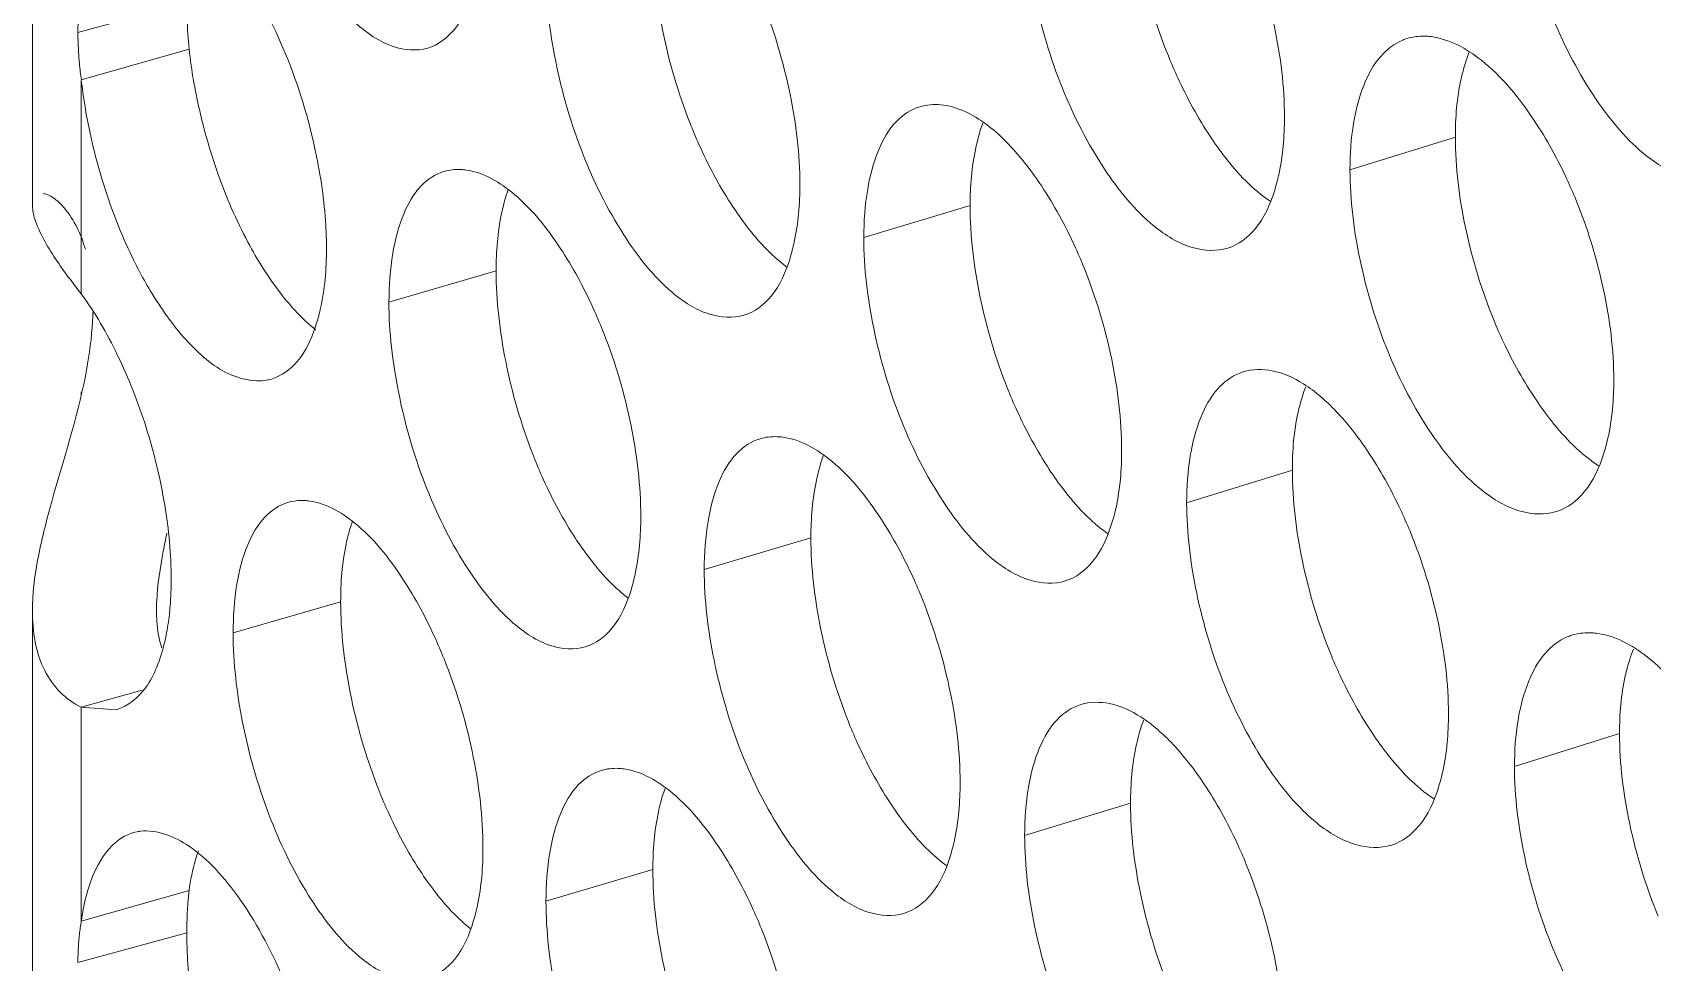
# Model space of a CAD drawing. Header units: millimetres. Extents: x 1177 to 4147, y 93 to 2194.
# Drawn here: x 2491.77 to 2505.48, y 951.53 to 959.4 of the extents above; entities that cross this region are included whole.
import ezdxf

# ---------------------------------------------------------------- set-up
doc = ezdxf.new("R2010")
doc.units = ezdxf.units.MM
doc.header["$LTSCALE"] = 0.1
doc.layers.get('0').update_dxf_attribs({"lineweight": 13})
doc.layers.add('标注', color=251, linetype='Continuous', lineweight=9)

# ---------------------------------------------------------------- blocks, each defined once
blk = doc.blocks.new('02')
for p, q in [((4328.801, 959.75), (4328.801, 966.093)), ((4328.801, 948.5), (4328.801, 954.842)), ((4329.392, 951.095), (4329.392, 953.682))]:
    blk.add_line(p, q)
at = {"layer": '标注'}
for p, q in [((4330.668, 962.203), (4329.351, 961.844)), ((4330.695, 961.641), (4329.392, 961.269)), ((4329.392, 958.682), (4329.392, 961.269)), ((4346.007, 960.579), (4344.733, 960.183)), ((4346.007, 960.579), (4344.733, 960.183)), ((4340.139, 959.749), (4338.854, 959.362)), ((4334.408, 958.96), (4333.112, 958.583)), ((4329.392, 957.46), (4329.392, 957.498)), ((4344.036, 956.548), (4342.758, 956.155)), ((4338.214, 955.732), (4336.925, 955.348)), ((4332.528, 954.957), (4331.228, 954.582)), ((4330.127, 953.891), (4329.392, 953.682)), ((4329.392, 953.682), (4329.813, 953.652)), ((4347.992, 953.365), (4346.722, 952.966)), ((4342.08, 952.521), (4340.799, 952.131)), ((4336.303, 951.719), (4335.011, 951.338)), ((4330.695, 951.467), (4329.392, 951.095)), ((4330.695, 951.467), (4329.392, 951.095)), ((4330.668, 950.953), (4329.351, 950.594)), ((4330.668, 950.953), (4329.351, 950.594))]:
    blk.add_line(p, q, dxfattribs=at)
for centre, radius, start, end in [((4336.687, 962.216), 6.02, 181.871, 185.483), ((4345.609, 961.165), 0.633, 107.3212, 111.9576), ((4345.609, 961.165), 0.633, 107.3212, 111.9576), ((4336.712, 962.304), 6.053, 186.2893, 189.956), ((4347.904, 960.914), 1.862, 158.5276, 162.4554), ((4347.904, 960.914), 1.862, 158.5276, 162.4554), ((4333.9, 961.891), 4.55, 185.3339, 187.8588), ((4342.076, 960.081), 1.903, 159.5485, 162.781), ((4336.39, 959.289), 1.95, 160.5892, 163.1153), ((4343.627, 957.144), 0.623, 107.151, 111.3587), ((4345.946, 956.882), 1.875, 158.8656, 162.563), ((4340.165, 956.062), 1.918, 159.8933, 162.8914), ((4334.526, 955.283), 1.966, 160.9402, 163.2288), ((4332.677, 954.848), 2.377, 177.2621, 180.0726), ((4347.607, 953.941), 0.642, 107.4921, 112.5473), ((4349.877, 953.7), 1.849, 158.192, 162.3487), ((4344.003, 952.854), 1.889, 159.2059, 162.6715), ((4338.27, 952.048), 1.933, 160.2403, 163.0029), ((4330.173, 951.636), 0.55, 97.1735, 105.9366), ((4330.173, 951.636), 0.55, 97.1735, 105.9366), ((4331.697, 950.679), 2.342, 169.768, 173.6853), ((4331.697, 950.679), 2.342, 169.768, 173.6853), ((4335.848, 950.955), 5.18, 178.0496, 180.0207), ((4335.848, 950.955), 5.18, 178.0496, 180.0207), ((4336.345, 950.954), 5.677, 180.0086, 181.863), ((4336.345, 950.954), 5.677, 180.0086, 181.863), ((4336.687, 950.966), 6.02, 181.871, 185.483), ((4336.687, 950.966), 6.02, 181.871, 185.483)]:
    blk.add_arc(centre, radius, start, end, dxfattribs=at)
for points, knots in [([(4346.722, 964.216), (4346.722, 963.849), (4346.819, 963.093), (4347.149, 962.013), (4347.646, 961.066), (4348.084, 960.537), (4348.324, 960.347)], [0, 0, 0, 0, 0.256026, 0.528509, 0.78559, 1, 1, 1, 1]), ([(4342.08, 963.771), (4342.08, 963.405), (4342.174, 962.648), (4342.391, 961.92), (4342.537, 961.559)], [0, 0, 0, 0, 0.484648, 1, 1, 1, 1]), ([(4342.08, 963.771), (4342.08, 963.405), (4342.174, 962.648), (4342.391, 961.92), (4342.537, 961.559)], [0, 0, 0, 0, 0.484648, 1, 1, 1, 1]), ([(4340.799, 963.381), (4340.799, 963.015), (4340.893, 962.258), (4341.216, 961.177), (4341.7, 960.227), (4342.129, 959.694), (4342.365, 959.502)], [0, 0, 0, 0, 0.256604, 0.529576, 0.786585, 1, 1, 1, 1]), ([(4340.799, 963.381), (4340.799, 963.015), (4340.893, 962.258), (4341.216, 961.177), (4341.7, 960.227), (4342.129, 959.694), (4342.365, 959.502)], [0, 0, 0, 0, 0.256604, 0.529576, 0.786585, 1, 1, 1, 1]), ([(4336.303, 962.969), (4336.303, 962.602), (4336.395, 961.846), (4336.607, 961.116), (4336.75, 960.753)], [0, 0, 0, 0, 0.484764, 1, 1, 1, 1]), ([(4343.941, 960.821), (4343.941, 961.187), (4343.845, 961.943), (4343.626, 962.671), (4343.479, 963.031)], [0, 0, 0, 0, 0.484476, 1, 1, 1, 1]), ([(4343.941, 960.821), (4343.941, 961.187), (4343.845, 961.943), (4343.626, 962.671), (4343.479, 963.031)], [0, 0, 0, 0, 0.484476, 1, 1, 1, 1]), ([(4332.225, 960.4), (4332.14, 960.807), (4331.905, 961.573), (4331.535, 962.287), (4331.316, 962.6)], [0, 0, 0, 0, 0.521078, 1, 1, 1, 1]), ([(4335.011, 962.588), (4335.011, 962.222), (4335.103, 961.467), (4335.417, 960.385), (4335.888, 959.434), (4336.305, 958.897), (4336.536, 958.701)], [0, 0, 0, 0, 0.257025, 0.530351, 0.787311, 1, 1, 1, 1]), ([(4333.581, 961.655), (4333.709, 961.692), (4333.965, 961.893), (4334.083, 962.179), (4334.132, 962.342)], [0, 0, 0, 0, 0.438663, 1, 1, 1, 1]), ([(4329.369, 962.186), (4329.366, 962.159), (4329.355, 962.045), (4329.351, 961.931), (4329.351, 961.844)], [0, 0, 0, 0, 0.240746, 1, 1, 1, 1]), ([(4338.081, 960.006), (4338.081, 960.372), (4337.987, 961.128), (4337.773, 961.857), (4337.629, 962.22)], [0, 0, 0, 0, 0.484593, 1, 1, 1, 1]), ([(4332.711, 961.955), (4332.843, 961.837), (4333.109, 961.649), (4333.448, 961.616), (4333.581, 961.655)], [0, 0, 0, 0, 0.561342, 1, 1, 1, 1]), ([(4329.351, 961.844), (4329.351, 961.813), (4329.353, 961.688), (4329.36, 961.563), (4329.369, 961.468)], [0, 0, 0, 0, 0.242279, 1, 1, 1, 1]), ([(4345.714, 961.793), (4345.689, 961.796), (4345.59, 961.804), (4345.49, 961.791), (4345.421, 961.769)], [0, 0, 0, 0, 0.259055, 1, 1, 1, 1]), ([(4345.714, 961.793), (4345.689, 961.796), (4345.59, 961.804), (4345.49, 961.791), (4345.421, 961.769)], [0, 0, 0, 0, 0.259055, 1, 1, 1, 1]), ([(4346.933, 960.82), (4346.761, 961.073), (4346.426, 961.489), (4345.936, 961.765), (4345.714, 961.793)], [0, 0, 0, 0, 0.577332, 1, 1, 1, 1]), ([(4346.933, 960.82), (4346.761, 961.073), (4346.426, 961.489), (4345.936, 961.765), (4345.714, 961.793)], [0, 0, 0, 0, 0.577332, 1, 1, 1, 1]), ([(4342.537, 961.559), (4342.573, 961.47), (4342.718, 961.133), (4342.895, 960.809), (4343.045, 960.582)], [0, 0, 0, 0, 0.260496, 1, 1, 1, 1]), ([(4342.537, 961.559), (4342.573, 961.47), (4342.718, 961.133), (4342.895, 960.809), (4343.045, 960.582)], [0, 0, 0, 0, 0.260496, 1, 1, 1, 1]), ([(4345.373, 961.752), (4345.27, 961.71), (4345.069, 961.554), (4344.876, 961.191), (4344.756, 960.722), (4344.733, 960.371), (4344.733, 960.183)], [0, 0, 0, 0, 0.187225, 0.410841, 0.682034, 1, 1, 1, 1]), ([(4345.373, 961.752), (4345.27, 961.71), (4345.069, 961.554), (4344.876, 961.191), (4344.756, 960.722), (4344.733, 960.371), (4344.733, 960.183)], [0, 0, 0, 0, 0.187225, 0.410841, 0.682034, 1, 1, 1, 1]), ([(4346.129, 961.475), (4346.108, 961.41), (4346.031, 961.117), (4346.007, 960.813), (4346.007, 960.579)], [0, 0, 0, 0, 0.225897, 1, 1, 1, 1]), ([(4346.129, 961.475), (4346.108, 961.41), (4346.031, 961.117), (4346.007, 960.813), (4346.007, 960.579)], [0, 0, 0, 0, 0.225897, 1, 1, 1, 1]), ([(4329.392, 961.269), (4329.403, 961.17), (4329.459, 960.762), (4329.554, 960.36), (4329.644, 960.062)], [0, 0, 0, 0, 0.243528, 1, 1, 1, 1]), ([(4330.75, 961.257), (4330.762, 961.189), (4330.815, 960.911), (4330.885, 960.637), (4330.947, 960.434)], [0, 0, 0, 0, 0.247361, 1, 1, 1, 1]), ([(4341.005, 959.984), (4340.894, 960.152), (4340.692, 960.418), (4340.368, 960.723), (4340.08, 960.901), (4339.797, 960.984), (4339.613, 960.97), (4339.532, 960.945)], [0, 0, 0, 0, 0.324474, 0.533713, 0.711862, 0.863947, 1, 1, 1, 1]), ([(4339.532, 960.945), (4339.425, 960.913), (4339.21, 960.768), (4339.005, 960.403), (4338.879, 959.921), (4338.854, 959.558), (4338.854, 959.362)], [0, 0, 0, 0, 0.183968, 0.404776, 0.677031, 1, 1, 1, 1]), ([(4343.819, 959.926), (4343.84, 959.991), (4343.916, 960.283), (4343.941, 960.587), (4343.941, 960.821)], [0, 0, 0, 0, 0.225833, 1, 1, 1, 1]), ([(4343.819, 959.926), (4343.84, 959.991), (4343.916, 960.283), (4343.941, 960.587), (4343.941, 960.821)], [0, 0, 0, 0, 0.225833, 1, 1, 1, 1]), ([(4347.454, 959.846), (4347.417, 959.934), (4347.268, 960.271), (4347.087, 960.595), (4346.933, 960.82)], [0, 0, 0, 0, 0.260211, 1, 1, 1, 1]), ([(4347.454, 959.846), (4347.417, 959.934), (4347.268, 960.271), (4347.087, 960.595), (4346.933, 960.82)], [0, 0, 0, 0, 0.260211, 1, 1, 1, 1]), ([(4336.75, 960.753), (4336.785, 960.664), (4336.926, 960.326), (4337.099, 960.001), (4337.246, 959.774)], [0, 0, 0, 0, 0.260758, 1, 1, 1, 1]), ([(4340.259, 960.644), (4340.239, 960.579), (4340.164, 960.287), (4340.139, 959.983), (4340.139, 959.749)], [0, 0, 0, 0, 0.225492, 1, 1, 1, 1]), ([(4343.045, 960.582), (4343.1, 960.5), (4343.306, 960.211), (4343.555, 959.946), (4343.766, 959.802)], [0, 0, 0, 0, 0.280375, 1, 1, 1, 1]), ([(4343.045, 960.582), (4343.1, 960.5), (4343.306, 960.211), (4343.555, 959.946), (4343.766, 959.802)], [0, 0, 0, 0, 0.280375, 1, 1, 1, 1]), ([(4346.007, 960.579), (4346.007, 960.212), (4346.102, 959.456), (4346.323, 958.729), (4346.471, 958.368)], [0, 0, 0, 0, 0.484571, 1, 1, 1, 1]), ([(4346.007, 960.579), (4346.007, 960.212), (4346.102, 959.456), (4346.323, 958.729), (4346.471, 958.368)], [0, 0, 0, 0, 0.484571, 1, 1, 1, 1]), ([(4330.947, 960.434), (4330.977, 960.334), (4331.104, 959.949), (4331.264, 959.574), (4331.406, 959.308)], [0, 0, 0, 0, 0.257432, 1, 1, 1, 1]), ([(4332.357, 959.232), (4332.357, 959.325), (4332.344, 959.717), (4332.287, 960.107), (4332.225, 960.4)], [0, 0, 0, 0, 0.236743, 1, 1, 1, 1]), ([(4334.048, 960.179), (4334.025, 960.183), (4333.935, 960.191), (4333.843, 960.181), (4333.779, 960.163)], [0, 0, 0, 0, 0.259359, 1, 1, 1, 1]), ([(4348.324, 960.347), (4348.466, 960.235), (4348.753, 960.06), (4349.101, 960.045), (4349.24, 960.089)], [0, 0, 0, 0, 0.554103, 1, 1, 1, 1]), ([(4329.644, 960.062), (4329.675, 959.962), (4329.801, 959.577), (4329.962, 959.202), (4330.104, 958.936)], [0, 0, 0, 0, 0.257377, 1, 1, 1, 1]), ([(4333.779, 960.163), (4333.673, 960.132), (4333.461, 959.988), (4333.26, 959.624), (4333.136, 959.142), (4333.112, 958.779), (4333.112, 958.583)], [0, 0, 0, 0, 0.181499, 0.401469, 0.674683, 1, 1, 1, 1]), ([(4335.213, 959.189), (4335.049, 959.444), (4334.734, 959.86), (4334.263, 960.148), (4334.048, 960.179)], [0, 0, 0, 0, 0.582011, 1, 1, 1, 1]), ([(4337.962, 959.112), (4337.982, 959.177), (4338.056, 959.469), (4338.081, 959.773), (4338.081, 960.006)], [0, 0, 0, 0, 0.225428, 1, 1, 1, 1]), ([(4344.733, 960.183), (4344.733, 959.817), (4344.829, 959.06), (4345.156, 957.979), (4345.649, 957.032), (4346.084, 956.502), (4346.323, 956.311)], [0, 0, 0, 0, 0.256219, 0.528865, 0.785923, 1, 1, 1, 1]), ([(4344.733, 960.183), (4344.733, 959.817), (4344.829, 959.06), (4345.156, 957.979), (4345.649, 957.032), (4346.084, 956.502), (4346.323, 956.311)], [0, 0, 0, 0, 0.256219, 0.528865, 0.785923, 1, 1, 1, 1]), ([(4328.932, 959.895), (4328.974, 959.89), (4329.073, 959.84), (4329.281, 959.635), (4329.389, 959.399), (4329.441, 959.221)], [0, 0, 0, 0, 0.148198, 0.361925, 1, 1, 1, 1]), ([(4334.524, 959.855), (4334.505, 959.79), (4334.431, 959.497), (4334.408, 959.194), (4334.408, 958.96)], [0, 0, 0, 0, 0.225092, 1, 1, 1, 1]), ([(4341.514, 959.006), (4341.478, 959.095), (4341.332, 959.433), (4341.155, 959.757), (4341.005, 959.984)], [0, 0, 0, 0, 0.260475, 1, 1, 1, 1]), ([(4343.255, 959.235), (4343.385, 959.275), (4343.644, 959.475), (4343.768, 959.764), (4343.819, 959.926)], [0, 0, 0, 0, 0.443684, 1, 1, 1, 1]), ([(4343.255, 959.235), (4343.385, 959.275), (4343.644, 959.475), (4343.768, 959.764), (4343.819, 959.926)], [0, 0, 0, 0, 0.443684, 1, 1, 1, 1]), ([(4347.923, 957.638), (4347.923, 958.004), (4347.825, 958.759), (4347.603, 959.486), (4347.454, 959.846)], [0, 0, 0, 0, 0.484398, 1, 1, 1, 1]), ([(4347.923, 957.638), (4347.923, 958.004), (4347.825, 958.759), (4347.603, 959.486), (4347.454, 959.846)], [0, 0, 0, 0, 0.484398, 1, 1, 1, 1]), ([(4328.954, 959.311), (4328.91, 959.391), (4328.841, 959.531), (4328.801, 959.686), (4328.801, 959.75)], [0, 0, 0, 0, 0.58968, 1, 1, 1, 1]), ([(4337.246, 959.774), (4337.297, 959.694), (4337.491, 959.415), (4337.721, 959.157), (4337.919, 959.011)], [0, 0, 0, 0, 0.279282, 1, 1, 1, 1]), ([(4340.139, 959.749), (4340.139, 959.383), (4340.233, 958.626), (4340.448, 957.897), (4340.593, 957.536)], [0, 0, 0, 0, 0.484687, 1, 1, 1, 1]), ([(4342.365, 959.502), (4342.502, 959.39), (4342.779, 959.214), (4343.119, 959.194), (4343.255, 959.235)], [0, 0, 0, 0, 0.555929, 1, 1, 1, 1]), ([(4342.365, 959.502), (4342.502, 959.39), (4342.779, 959.214), (4343.119, 959.194), (4343.255, 959.235)], [0, 0, 0, 0, 0.555929, 1, 1, 1, 1]), ([(4329.392, 958.682), (4329.347, 958.739), (4329.191, 958.941), (4329.044, 959.151), (4328.954, 959.311)], [0, 0, 0, 0, 0.283462, 1, 1, 1, 1]), ([(4331.406, 959.308), (4331.522, 959.092), (4331.761, 958.709), (4332.068, 958.373), (4332.228, 958.246)], [0, 0, 0, 0, 0.545672, 1, 1, 1, 1]), ([(4332.225, 958.289), (4332.248, 958.357), (4332.331, 958.664), (4332.357, 958.985), (4332.357, 959.232)], [0, 0, 0, 0, 0.223003, 1, 1, 1, 1]), ([(4338.854, 959.362), (4338.854, 958.996), (4338.948, 958.239), (4339.268, 957.157), (4339.749, 956.207), (4340.174, 955.672), (4340.408, 955.479)], [0, 0, 0, 0, 0.256797, 0.52993, 0.786916, 1, 1, 1, 1]), ([(4335.709, 958.208), (4335.674, 958.297), (4335.532, 958.635), (4335.36, 958.961), (4335.213, 959.189)], [0, 0, 0, 0, 0.260737, 1, 1, 1, 1]), ([(4337.405, 958.424), (4337.534, 958.462), (4337.791, 958.662), (4337.911, 958.949), (4337.962, 959.112)], [0, 0, 0, 0, 0.440715, 1, 1, 1, 1]), ([(4330.104, 958.936), (4330.148, 958.854), (4330.32, 958.553), (4330.523, 958.27), (4330.696, 958.086)], [0, 0, 0, 0, 0.271397, 1, 1, 1, 1]), ([(4334.408, 958.96), (4334.408, 958.594), (4334.499, 957.837), (4334.709, 957.107), (4334.851, 956.744)], [0, 0, 0, 0, 0.484802, 1, 1, 1, 1]), ([(4341.972, 956.795), (4341.972, 957.161), (4341.877, 957.917), (4341.66, 958.645), (4341.514, 959.006)], [0, 0, 0, 0, 0.484515, 1, 1, 1, 1]), ([(4330.479, 955.233), (4330.479, 955.532), (4330.418, 956.153), (4330.199, 957.066), (4329.861, 957.927), (4329.56, 958.452), (4329.392, 958.682)], [0, 0, 0, 0, 0.24518, 0.507954, 0.766556, 1, 1, 1, 1]), ([(4336.536, 958.701), (4336.67, 958.588), (4336.938, 958.41), (4337.272, 958.384), (4337.405, 958.424)], [0, 0, 0, 0, 0.558251, 1, 1, 1, 1]), ([(4329.532, 958.462), (4329.531, 958.4), (4329.518, 958.14), (4329.479, 957.882), (4329.441, 957.688)], [0, 0, 0, 0, 0.238404, 1, 1, 1, 1]), ([(4333.112, 958.583), (4333.112, 958.218), (4333.203, 957.466), (4333.511, 956.388), (4333.976, 955.437), (4334.388, 954.899), (4334.616, 954.701)], [0, 0, 0, 0, 0.25688, 0.530083, 0.787064, 1, 1, 1, 1]), ([(4331.69, 957.652), (4331.811, 957.687), (4332.057, 957.869), (4332.175, 958.138), (4332.225, 958.289)], [0, 0, 0, 0, 0.441393, 1, 1, 1, 1]), ([(4346.471, 958.368), (4346.507, 958.28), (4346.655, 957.943), (4346.834, 957.62), (4346.987, 957.395)], [0, 0, 0, 0, 0.26032, 1, 1, 1, 1]), ([(4346.471, 958.368), (4346.507, 958.28), (4346.655, 957.943), (4346.834, 957.62), (4346.987, 957.395)], [0, 0, 0, 0, 0.26032, 1, 1, 1, 1]), ([(4330.696, 958.086), (4330.844, 957.93), (4331.132, 957.674), (4331.537, 957.608), (4331.69, 957.652)], [0, 0, 0, 0, 0.574979, 1, 1, 1, 1]), ([(4336.157, 955.993), (4336.157, 956.36), (4336.065, 957.116), (4335.852, 957.845), (4335.709, 958.208)], [0, 0, 0, 0, 0.484632, 1, 1, 1, 1]), ([(4329.441, 957.688), (4329.339, 957.169), (4329.098, 956.438), (4328.856, 955.496), (4328.801, 955.051), (4328.801, 954.845)], [0, 0, 0, 0, 0.543055, 0.787808, 1, 1, 1, 1]), ([(4343.4, 957.725), (4343.297, 957.685), (4343.095, 957.529), (4342.901, 957.167), (4342.782, 956.696), (4342.758, 956.344), (4342.758, 956.155)], [0, 0, 0, 0, 0.186349, 0.409523, 0.681034, 1, 1, 1, 1]), ([(4344.942, 956.787), (4344.829, 956.955), (4344.599, 957.252), (4344.213, 957.593), (4343.82, 957.776), (4343.554, 957.774), (4343.443, 957.74)], [0, 0, 0, 0, 0.323685, 0.595295, 0.814917, 1, 1, 1, 1]), ([(4340.593, 957.536), (4340.628, 957.447), (4340.773, 957.109), (4340.948, 956.785), (4341.097, 956.558)], [0, 0, 0, 0, 0.260583, 1, 1, 1, 1]), ([(4344.157, 957.443), (4344.137, 957.378), (4344.06, 957.086), (4344.036, 956.781), (4344.036, 956.548)], [0, 0, 0, 0, 0.225761, 1, 1, 1, 1]), ([(4347.799, 956.742), (4347.82, 956.807), (4347.897, 957.099), (4347.923, 957.404), (4347.923, 957.638)], [0, 0, 0, 0, 0.226105, 1, 1, 1, 1]), ([(4347.799, 956.742), (4347.82, 956.807), (4347.897, 957.099), (4347.923, 957.404), (4347.923, 957.638)], [0, 0, 0, 0, 0.226105, 1, 1, 1, 1]), ([(4346.987, 957.395), (4347.044, 957.31), (4347.259, 957.015), (4347.519, 956.746), (4347.74, 956.604)], [0, 0, 0, 0, 0.281036, 1, 1, 1, 1]), ([(4346.987, 957.395), (4347.044, 957.31), (4347.259, 957.015), (4347.519, 956.746), (4347.74, 956.604)], [0, 0, 0, 0, 0.281036, 1, 1, 1, 1]), ([(4337.599, 956.93), (4337.493, 956.898), (4337.279, 956.754), (4337.075, 956.389), (4336.95, 955.907), (4336.925, 955.544), (4336.925, 955.348)], [0, 0, 0, 0, 0.183153, 0.403682, 0.676253, 1, 1, 1, 1]), ([(4337.876, 956.949), (4337.853, 956.952), (4337.76, 956.96), (4337.665, 956.95), (4337.599, 956.93)], [0, 0, 0, 0, 0.259249, 1, 1, 1, 1]), ([(4339.059, 955.965), (4338.893, 956.218), (4338.571, 956.635), (4338.094, 956.919), (4337.876, 956.949)], [0, 0, 0, 0, 0.580424, 1, 1, 1, 1]), ([(4334.851, 956.744), (4334.885, 956.655), (4335.026, 956.317), (4335.197, 955.991), (4335.343, 955.763)], [0, 0, 0, 0, 0.260845, 1, 1, 1, 1]), ([(4341.851, 955.9), (4341.872, 955.965), (4341.948, 956.257), (4341.972, 956.561), (4341.972, 956.795)], [0, 0, 0, 0, 0.225697, 1, 1, 1, 1]), ([(4345.459, 955.811), (4345.422, 955.9), (4345.274, 956.237), (4345.095, 956.561), (4344.942, 956.787)], [0, 0, 0, 0, 0.260299, 1, 1, 1, 1]), ([(4347.23, 956.05), (4347.361, 956.091), (4347.621, 956.291), (4347.747, 956.58), (4347.799, 956.742)], [0, 0, 0, 0, 0.445594, 1, 1, 1, 1]), ([(4347.23, 956.05), (4347.361, 956.091), (4347.621, 956.291), (4347.747, 956.58), (4347.799, 956.742)], [0, 0, 0, 0, 0.445594, 1, 1, 1, 1]), ([(4338.332, 956.627), (4338.312, 956.562), (4338.238, 956.269), (4338.214, 955.965), (4338.214, 955.732)], [0, 0, 0, 0, 0.225358, 1, 1, 1, 1]), ([(4341.097, 956.558), (4341.151, 956.476), (4341.353, 956.191), (4341.595, 955.928), (4341.802, 955.784)], [0, 0, 0, 0, 0.280024, 1, 1, 1, 1]), ([(4344.036, 956.548), (4344.036, 956.181), (4344.131, 955.425), (4344.35, 954.697), (4344.496, 954.336)], [0, 0, 0, 0, 0.48461, 1, 1, 1, 1]), ([(4346.323, 956.311), (4346.463, 956.199), (4346.747, 956.024), (4347.092, 956.006), (4347.23, 956.05)], [0, 0, 0, 0, 0.554701, 1, 1, 1, 1]), ([(4346.323, 956.311), (4346.463, 956.199), (4346.747, 956.024), (4347.092, 956.006), (4347.23, 956.05)], [0, 0, 0, 0, 0.554701, 1, 1, 1, 1]), ([(4331.891, 956.16), (4331.787, 956.13), (4331.575, 955.987), (4331.375, 955.624), (4331.252, 955.142), (4331.228, 954.779), (4331.228, 954.582)], [0, 0, 0, 0, 0.180661, 0.40035, 0.673891, 1, 1, 1, 1]), ([(4332.157, 956.176), (4332.134, 956.179), (4332.046, 956.188), (4331.955, 956.179), (4331.891, 956.16)], [0, 0, 0, 0, 0.259416, 1, 1, 1, 1]), ([(4333.312, 955.183), (4333.15, 955.438), (4332.839, 955.854), (4332.371, 956.144), (4332.157, 956.176)], [0, 0, 0, 0, 0.582814, 1, 1, 1, 1]), ([(4342.758, 956.155), (4342.758, 955.788), (4342.853, 955.032), (4343.179, 953.951), (4343.667, 953.002), (4344.099, 952.471), (4344.336, 952.279)], [0, 0, 0, 0, 0.256412, 0.529221, 0.786254, 1, 1, 1, 1]), ([(4336.039, 955.1), (4336.059, 955.164), (4336.133, 955.457), (4336.157, 955.76), (4336.157, 955.993)], [0, 0, 0, 0, 0.225294, 1, 1, 1, 1]), ([(4339.564, 954.986), (4339.528, 955.075), (4339.384, 955.412), (4339.208, 955.737), (4339.059, 955.965)], [0, 0, 0, 0, 0.260562, 1, 1, 1, 1]), ([(4341.29, 955.21), (4341.419, 955.25), (4341.678, 955.45), (4341.8, 955.738), (4341.851, 955.9)], [0, 0, 0, 0, 0.442709, 1, 1, 1, 1]), ([(4330.426, 955.789), (4330.411, 955.717), (4330.357, 955.443), (4330.313, 955.166), (4330.304, 954.961)], [0, 0, 0, 0, 0.264477, 1, 1, 1, 1]), ([(4332.643, 955.851), (4332.624, 955.786), (4332.551, 955.493), (4332.528, 955.19), (4332.528, 954.957)], [0, 0, 0, 0, 0.22496, 1, 1, 1, 1]), ([(4335.343, 955.763), (4335.393, 955.684), (4335.582, 955.409), (4335.807, 955.153), (4336, 955.007)], [0, 0, 0, 0, 0.27889, 1, 1, 1, 1]), ([(4338.214, 955.732), (4338.214, 955.365), (4338.307, 954.609), (4338.52, 953.879), (4338.664, 953.517)], [0, 0, 0, 0, 0.484725, 1, 1, 1, 1]), ([(4345.924, 953.602), (4345.924, 953.968), (4345.828, 954.724), (4345.607, 955.451), (4345.459, 955.811)], [0, 0, 0, 0, 0.484437, 1, 1, 1, 1]), ([(4336.925, 955.348), (4336.925, 954.981), (4337.018, 954.225), (4337.335, 953.142), (4337.812, 952.191), (4338.234, 951.655), (4338.467, 951.461)], [0, 0, 0, 0, 0.256988, 0.530284, 0.787246, 1, 1, 1, 1]), ([(4340.408, 955.479), (4340.545, 955.367), (4340.818, 955.191), (4341.155, 955.169), (4341.29, 955.21)], [0, 0, 0, 0, 0.55656, 1, 1, 1, 1]), ([(4330.457, 954.807), (4330.46, 954.841), (4330.474, 954.983), (4330.479, 955.125), (4330.479, 955.233)], [0, 0, 0, 0, 0.240443, 1, 1, 1, 1]), ([(4333.805, 954.201), (4333.77, 954.29), (4333.629, 954.629), (4333.458, 954.955), (4333.312, 955.183)], [0, 0, 0, 0, 0.260824, 1, 1, 1, 1]), ([(4335.486, 954.412), (4335.613, 954.45), (4335.87, 954.65), (4335.989, 954.937), (4336.039, 955.1)], [0, 0, 0, 0, 0.439697, 1, 1, 1, 1]), ([(4332.528, 954.957), (4332.528, 954.59), (4332.618, 953.833), (4332.827, 953.102), (4332.967, 952.739)], [0, 0, 0, 0, 0.484841, 1, 1, 1, 1]), ([(4340.019, 952.773), (4340.019, 953.139), (4339.925, 953.895), (4339.709, 954.624), (4339.564, 954.986)], [0, 0, 0, 0, 0.484554, 1, 1, 1, 1]), ([(4328.801, 954.845), (4328.8, 954.6), (4328.855, 954.233), (4329.123, 953.854), (4329.299, 953.728), (4329.392, 953.682)], [0, 0, 0, 0, 0.536627, 0.771347, 1, 1, 1, 1]), ([(4330.301, 954.845), (4330.301, 954.804), (4330.306, 954.654), (4330.329, 954.502), (4330.365, 954.4)], [0, 0, 0, 0, 0.274396, 1, 1, 1, 1]), ([(4330.401, 954.475), (4330.407, 954.501), (4330.43, 954.611), (4330.447, 954.722), (4330.457, 954.807)], [0, 0, 0, 0, 0.239722, 1, 1, 1, 1]), ([(4334.616, 954.701), (4334.749, 954.585), (4335.016, 954.402), (4335.353, 954.373), (4335.486, 954.412)], [0, 0, 0, 0, 0.55978, 1, 1, 1, 1]), ([(4331.228, 954.582), (4331.228, 954.219), (4331.318, 953.47), (4331.622, 952.395), (4332.079, 951.445), (4332.485, 950.905), (4332.711, 950.705)], [0, 0, 0, 0, 0.256731, 0.529807, 0.786809, 1, 1, 1, 1]), ([(4347.36, 954.534), (4347.258, 954.491), (4347.058, 954.333), (4346.865, 953.971), (4346.746, 953.502), (4346.722, 953.153), (4346.722, 952.966)], [0, 0, 0, 0, 0.188092, 0.412143, 0.683021, 1, 1, 1, 1]), ([(4347.711, 954.578), (4347.685, 954.581), (4347.585, 954.588), (4347.484, 954.575), (4347.414, 954.553)], [0, 0, 0, 0, 0.259011, 1, 1, 1, 1]), ([(4348.939, 953.608), (4348.766, 953.861), (4348.428, 954.277), (4347.935, 954.551), (4347.711, 954.578)], [0, 0, 0, 0, 0.576575, 1, 1, 1, 1]), ([(4329.813, 953.652), (4329.956, 953.693), (4330.159, 953.864), (4330.317, 954.176), (4330.376, 954.37), (4330.401, 954.475)], [0, 0, 0, 0, 0.426718, 0.691609, 1, 1, 1, 1]), ([(4344.496, 954.336), (4344.532, 954.248), (4344.679, 953.911), (4344.857, 953.587), (4345.008, 953.361)], [0, 0, 0, 0, 0.260408, 1, 1, 1, 1]), ([(4334.249, 951.985), (4334.249, 952.352), (4334.157, 953.108), (4333.946, 953.838), (4333.805, 954.201)], [0, 0, 0, 0, 0.48467, 1, 1, 1, 1]), ([(4348.115, 954.261), (4348.095, 954.196), (4348.017, 953.903), (4347.992, 953.598), (4347.992, 953.365)], [0, 0, 0, 0, 0.226033, 1, 1, 1, 1]), ([(4342.966, 952.758), (4342.854, 952.926), (4342.627, 953.223), (4342.244, 953.565), (4341.855, 953.75), (4341.59, 953.749), (4341.48, 953.715)], [0, 0, 0, 0, 0.324351, 0.596195, 0.815556, 1, 1, 1, 1]), ([(4341.48, 953.715), (4341.372, 953.683), (4341.157, 953.538), (4340.95, 953.172), (4340.824, 952.689), (4340.799, 952.327), (4340.799, 952.131)], [0, 0, 0, 0, 0.184776, 0.405862, 0.677804, 1, 1, 1, 1]), ([(4345.802, 952.707), (4345.822, 952.772), (4345.899, 953.064), (4345.924, 953.368), (4345.924, 953.602)], [0, 0, 0, 0, 0.225969, 1, 1, 1, 1]), ([(4338.664, 953.517), (4338.699, 953.428), (4338.842, 953.091), (4339.016, 952.766), (4339.164, 952.539)], [0, 0, 0, 0, 0.260671, 1, 1, 1, 1]), ([(4342.2, 953.417), (4342.18, 953.352), (4342.104, 953.059), (4342.08, 952.755), (4342.08, 952.521)], [0, 0, 0, 0, 0.225626, 1, 1, 1, 1]), ([(4345.008, 953.361), (4345.065, 953.277), (4345.275, 952.986), (4345.529, 952.718), (4345.746, 952.576)], [0, 0, 0, 0, 0.280712, 1, 1, 1, 1]), ([(4347.992, 953.365), (4347.992, 952.998), (4348.089, 952.242), (4348.311, 951.515), (4348.46, 951.155)], [0, 0, 0, 0, 0.484532, 1, 1, 1, 1]), ([(4335.955, 952.937), (4335.931, 952.94), (4335.84, 952.949), (4335.747, 952.938), (4335.681, 952.919)], [0, 0, 0, 0, 0.259303, 1, 1, 1, 1]), ([(4346.722, 952.966), (4346.722, 952.599), (4346.819, 951.843), (4347.149, 950.763), (4347.646, 949.816), (4348.084, 949.287), (4348.324, 949.097)], [0, 0, 0, 0, 0.256026, 0.528509, 0.78559, 1, 1, 1, 1]), ([(4335.681, 952.919), (4335.576, 952.888), (4335.362, 952.744), (4335.16, 952.379), (4335.035, 951.897), (4335.011, 951.535), (4335.011, 951.338)], [0, 0, 0, 0, 0.18233, 0.402579, 0.67547, 1, 1, 1, 1]), ([(4337.128, 951.95), (4336.963, 952.204), (4336.645, 952.62), (4336.171, 952.906), (4335.955, 952.937)], [0, 0, 0, 0, 0.581214, 1, 1, 1, 1]), ([(4339.899, 951.879), (4339.919, 951.944), (4339.995, 952.236), (4340.019, 952.54), (4340.019, 952.773)], [0, 0, 0, 0, 0.225563, 1, 1, 1, 1]), ([(4343.479, 951.781), (4343.443, 951.87), (4343.296, 952.208), (4343.118, 952.532), (4342.966, 952.758)], [0, 0, 0, 0, 0.260387, 1, 1, 1, 1]), ([(4332.967, 952.739), (4333.001, 952.65), (4333.141, 952.311), (4333.311, 951.985), (4333.455, 951.757)], [0, 0, 0, 0, 0.260931, 1, 1, 1, 1]), ([(4336.421, 952.614), (4336.401, 952.549), (4336.327, 952.256), (4336.303, 951.952), (4336.303, 951.719)], [0, 0, 0, 0, 0.225225, 1, 1, 1, 1]), ([(4345.235, 952.015), (4345.365, 952.056), (4345.625, 952.256), (4345.75, 952.544), (4345.802, 952.707)], [0, 0, 0, 0, 0.444646, 1, 1, 1, 1]), ([(4339.164, 952.539), (4339.217, 952.458), (4339.414, 952.176), (4339.651, 951.915), (4339.853, 951.77)], [0, 0, 0, 0, 0.279659, 1, 1, 1, 1]), ([(4342.08, 952.521), (4342.08, 952.155), (4342.174, 951.398), (4342.391, 950.67), (4342.537, 950.309)], [0, 0, 0, 0, 0.484648, 1, 1, 1, 1]), ([(4330.022, 952.166), (4329.963, 952.149), (4329.887, 952.111), (4329.821, 952.06), (4329.805, 952.047)], [0, 0, 0, 0, 0.740858, 1, 1, 1, 1]), ([(4330.022, 952.166), (4329.963, 952.149), (4329.887, 952.111), (4329.821, 952.06), (4329.805, 952.047)], [0, 0, 0, 0, 0.740858, 1, 1, 1, 1]), ([(4331.316, 951.35), (4331.223, 951.484), (4331.035, 951.722), (4330.662, 952.059), (4330.309, 952.208), (4330.104, 952.183)], [0, 0, 0, 0, 0.320968, 0.5929, 1, 1, 1, 1]), ([(4331.316, 951.35), (4331.223, 951.484), (4331.035, 951.722), (4330.662, 952.059), (4330.309, 952.208), (4330.104, 952.183)], [0, 0, 0, 0, 0.320968, 0.5929, 1, 1, 1, 1]), ([(4344.336, 952.279), (4344.475, 952.167), (4344.755, 951.992), (4345.098, 951.973), (4345.235, 952.015)], [0, 0, 0, 0, 0.555309, 1, 1, 1, 1]), ([(4329.805, 952.047), (4329.689, 951.948), (4329.497, 951.636), (4329.419, 951.292), (4329.392, 951.095)], [0, 0, 0, 0, 0.434523, 1, 1, 1, 1]), ([(4329.805, 952.047), (4329.689, 951.948), (4329.497, 951.636), (4329.419, 951.292), (4329.392, 951.095)], [0, 0, 0, 0, 0.434523, 1, 1, 1, 1]), ([(4334.132, 951.092), (4334.152, 951.157), (4334.226, 951.449), (4334.249, 951.752), (4334.249, 951.985)], [0, 0, 0, 0, 0.225161, 1, 1, 1, 1]), ([(4340.799, 952.131), (4340.799, 951.765), (4340.893, 951.008), (4341.216, 949.927), (4341.7, 948.977), (4342.129, 948.444), (4342.365, 948.252)], [0, 0, 0, 0, 0.256604, 0.529576, 0.786585, 1, 1, 1, 1]), ([(4330.808, 951.946), (4330.795, 951.91), (4330.744, 951.753), (4330.712, 951.592), (4330.695, 951.467)], [0, 0, 0, 0, 0.232223, 1, 1, 1, 1]), ([(4330.808, 951.946), (4330.795, 951.91), (4330.744, 951.753), (4330.712, 951.592), (4330.695, 951.467)], [0, 0, 0, 0, 0.232223, 1, 1, 1, 1]), ([(4337.629, 950.97), (4337.594, 951.059), (4337.45, 951.397), (4337.276, 951.722), (4337.128, 951.95)], [0, 0, 0, 0, 0.26065, 1, 1, 1, 1]), ([(4339.34, 951.19), (4339.469, 951.229), (4339.727, 951.429), (4339.848, 951.716), (4339.899, 951.879)], [0, 0, 0, 0, 0.441719, 1, 1, 1, 1]), ([(4343.941, 949.571), (4343.941, 949.937), (4343.845, 950.693), (4343.626, 951.421), (4343.479, 951.781)], [0, 0, 0, 0, 0.484476, 1, 1, 1, 1]), ([(4333.455, 951.757), (4333.505, 951.679), (4333.689, 951.407), (4333.909, 951.154), (4334.096, 951.008)], [0, 0, 0, 0, 0.278486, 1, 1, 1, 1]), ([(4336.303, 951.719), (4336.303, 951.352), (4336.395, 950.596), (4336.607, 949.866), (4336.75, 949.503)], [0, 0, 0, 0, 0.484764, 1, 1, 1, 1]), ([(4330.695, 951.467), (4330.692, 951.44), (4330.68, 951.328), (4330.674, 951.216), (4330.671, 951.131)], [0, 0, 0, 0, 0.242582, 1, 1, 1, 1]), ([(4330.695, 951.467), (4330.692, 951.44), (4330.68, 951.328), (4330.674, 951.216), (4330.671, 951.131)], [0, 0, 0, 0, 0.242582, 1, 1, 1, 1]), ([(4338.467, 951.461), (4338.602, 951.349), (4338.872, 951.173), (4339.207, 951.149), (4339.34, 951.19)], [0, 0, 0, 0, 0.557203, 1, 1, 1, 1]), ([(4332.225, 949.15), (4332.14, 949.557), (4331.905, 950.323), (4331.535, 951.037), (4331.316, 951.35)], [0, 0, 0, 0, 0.521078, 1, 1, 1, 1]), ([(4332.225, 949.15), (4332.14, 949.557), (4331.905, 950.323), (4331.535, 951.037), (4331.316, 951.35)], [0, 0, 0, 0, 0.521078, 1, 1, 1, 1]), ([(4335.011, 951.338), (4335.011, 950.972), (4335.103, 950.217), (4335.417, 949.135), (4335.888, 948.184), (4336.305, 947.647), (4336.536, 947.451)], [0, 0, 0, 0, 0.257025, 0.530351, 0.787311, 1, 1, 1, 1]), ([(4333.581, 950.405), (4333.709, 950.442), (4333.965, 950.643), (4334.083, 950.929), (4334.132, 951.092)], [0, 0, 0, 0, 0.438663, 1, 1, 1, 1]), ([(4329.369, 950.936), (4329.366, 950.909), (4329.355, 950.795), (4329.351, 950.681), (4329.351, 950.594)], [0, 0, 0, 0, 0.240746, 1, 1, 1, 1]), ([(4329.369, 950.936), (4329.366, 950.909), (4329.355, 950.795), (4329.351, 950.681), (4329.351, 950.594)], [0, 0, 0, 0, 0.240746, 1, 1, 1, 1]), ([(4338.081, 948.756), (4338.081, 949.122), (4337.987, 949.878), (4337.773, 950.607), (4337.629, 950.97)], [0, 0, 0, 0, 0.484593, 1, 1, 1, 1]), ([(4332.711, 950.705), (4332.843, 950.587), (4333.109, 950.399), (4333.448, 950.366), (4333.581, 950.405)], [0, 0, 0, 0, 0.561342, 1, 1, 1, 1])]:
    blk.add_open_spline(points, degree=3, knots=knots, dxfattribs=at)

msp = doc.modelspace()

# ---------------------------------------------------------------- block references
at = {"xscale": 0.7, "yscale": 0.7, "zscale": 0.7}
msp.add_blockref('02', (-538.391, 286.112), dxfattribs=at)

doc.saveas('drawing.dxf')
